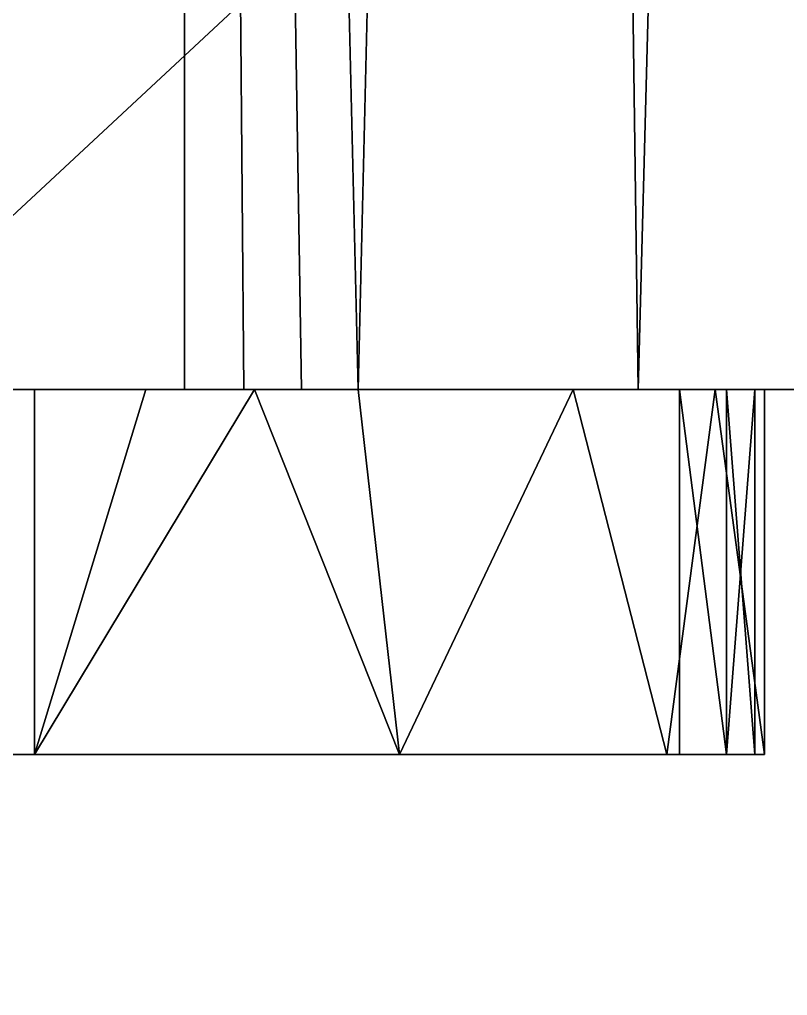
# Model space of a CAD drawing. Extents: x -80 to 2901, y -3352 to 80.
# Drawn here: x 1498.989 to 1500.041, y -2919.63 to -2918.293 of the extents above; entities that cross this region are included whole.
import ezdxf

# ---------------------------------------------------------------- set-up
doc = ezdxf.new("R2010")
doc.units = 0

# ---------------------------------------------------------------- blocks, each defined once
blk = doc.blocks.new('cocina Juan v2.bajo 2p gola 72x18.Suelo1', base_point=(0, 18))
at = {"layer": 'Blanco', "color": 0}
for points in [[(0, 18), (0, 395), (500, 395), (500, 18)], [(0, 18, 18), (0, 395, 18), (500, 395, 18), (500, 18, 18)]]:
    blk.add_3dface(points, dxfattribs=at)
blk = doc.blocks.new('cocina Juan v2.bajo 2p gola 72x18.Suelo')
at = {"layer": 'Blanco'}
blk.add_blockref('cocina Juan v2.bajo 2p gola 72x18.Suelo1', (0, 18), dxfattribs=at)
blk = doc.blocks.new('cocina Juan v2.bajo 2p gola 72x18.Lateral Izquierdo1', base_point=(0, 36, 778))
at = {"layer": 'Blanco', "color": 0}
for points in [[(18, 395, 18), (18, 18, 18), (0, 18, 18), (0, 395, 18)], [(0, 36, 778), (0, 18, 778), (18, 18, 778), (18, 36, 778)]]:
    blk.add_3dface(points, dxfattribs=at)
blk = doc.blocks.new('cocina Juan v2.bajo 2p gola 72x18.Lateral Izquierdo')
at = {"layer": 'Blanco'}
blk.add_blockref('cocina Juan v2.bajo 2p gola 72x18.Lateral Izquierdo1', (0, 36, 778), dxfattribs=at)
blk = doc.blocks.new('cocina Juan v2.bajo 2p gola 72x18.gola placa sin fijaciones [1]1', base_point=(0, 36, 850))
at = {"layer": 'blanco', "color": 0}
for points in [[(0, 36, 778), (0, 18, 778), (500, 18, 778), (500, 36, 778)], [(500, 36, 850), (500, 18, 850), (0, 18, 850), (0, 36, 850)]]:
    blk.add_3dface(points, dxfattribs=at)
blk = doc.blocks.new('cocina Juan v2.bajo 2p gola 72x18.gola placa sin fijaciones [1]')
at = {"layer": 'Blanco'}
blk.add_blockref('cocina Juan v2.bajo 2p gola 72x18.gola placa sin fijaciones [1]1', (0, 36, 850), dxfattribs=at)
blk = doc.blocks.new('cocina Juan v2.bajo 2p gola 72x18.Door Std (doble) [1]1', base_point=(42.45, 18.8, 659.5))
at = {"layer": 'ACCESSORY', "color": 0, "invisible_edges": 8}
for points in [[(6.0032, 19.3, 696.3618), (5.9901, 19.3, 696.2), (6.9901, 19.3, 695.2), (6.0032, 19.3, 696.3618)], [(6.0032, 19.3, 696.3618), (5.9901, 19.3, 696.2), (6.9901, 19.3, 695.2), (6.0032, 19.3, 696.3618)], [(6.124, 19.3, 695.7), (6.9901, 19.3, 695.2), (5.9901, 19.3, 696.2), (6.124, 19.3, 695.7)], [(6.124, 19.3, 695.7), (6.9901, 19.3, 695.2), (5.9901, 19.3, 696.2), (6.124, 19.3, 695.7)], [(5.9901, 19.3, 679.8), (6.0032, 19.3, 679.6382), (6.9901, 19.3, 680.8), (5.9901, 19.3, 679.8)], [(5.9901, 19.3, 679.8), (6.0032, 19.3, 679.6382), (6.9901, 19.3, 680.8), (5.9901, 19.3, 679.8)], [(5.9901, 19.3, 696.2), (6.0579, 18.8, 695.8379), (6.124, 19.3, 695.7), (5.9901, 19.3, 696.2)], [(5.9901, 19.3, 696.2), (6.0579, 18.8, 695.8379), (6.124, 19.3, 695.7), (5.9901, 19.3, 696.2)], [(5.9901, 19.3, 679.8), (6.124, 19.3, 680.3), (6.0579, 18.8, 680.1621), (5.9901, 19.3, 679.8)], [(5.9901, 19.3, 679.8), (6.124, 19.3, 680.3), (6.0579, 18.8, 680.1621), (5.9901, 19.3, 679.8)], [(5.9901, 18.8, 696.2), (6.0579, 18.8, 695.8379), (5.9901, 19.3, 696.2), (5.9901, 18.8, 696.2)], [(5.9901, 18.8, 696.2), (6.0579, 18.8, 695.8379), (5.9901, 19.3, 696.2), (5.9901, 18.8, 696.2)], [(5.9901, 18.8, 679.8), (5.9901, 19.3, 679.8), (6.0579, 18.8, 680.1621), (5.9901, 18.8, 679.8)], [(5.9901, 18.8, 679.8), (5.9901, 19.3, 679.8), (6.0579, 18.8, 680.1621), (5.9901, 18.8, 679.8)], [(6.0032, 19.3, 696.3618), (6.9901, 19.3, 695.2), (6.0424, 19.3, 696.5194), (6.0032, 19.3, 696.3618)], [(6.0032, 19.3, 696.3618), (6.9901, 19.3, 695.2), (6.0424, 19.3, 696.5194), (6.0032, 19.3, 696.3618)], [(6.0032, 19.3, 679.6382), (6.0424, 19.3, 679.4806), (6.9901, 19.3, 680.8), (6.0032, 19.3, 679.6382)], [(6.0032, 19.3, 679.6382), (6.0424, 19.3, 679.4806), (6.9901, 19.3, 680.8), (6.0032, 19.3, 679.6382)], [(6.0424, 19.3, 696.5194), (6.0424, 18.8, 696.5194), (6.0032, 19.3, 696.3618), (6.0424, 19.3, 696.5194)], [(6.0424, 19.3, 696.5194), (6.0424, 18.8, 696.5194), (6.0032, 19.3, 696.3618), (6.0424, 19.3, 696.5194)], [(6.0032, 18.8, 696.3618), (6.0032, 19.3, 696.3618), (6.0424, 18.8, 696.5194), (6.0032, 18.8, 696.3618)], [(6.0032, 18.8, 696.3618), (6.0032, 19.3, 696.3618), (6.0424, 18.8, 696.5194), (6.0032, 18.8, 696.3618)], [(6.0032, 18.8, 679.6382), (6.0424, 18.8, 679.4806), (6.0424, 19.3, 679.4806), (6.0032, 18.8, 679.6382)], [(6.0032, 18.8, 679.6382), (6.0424, 18.8, 679.4806), (6.0424, 19.3, 679.4806), (6.0032, 18.8, 679.6382)], [(6.0032, 19.3, 679.6382), (6.0032, 18.8, 679.6382), (6.0424, 19.3, 679.4806), (6.0032, 19.3, 679.6382)], [(6.0032, 19.3, 679.6382), (6.0032, 18.8, 679.6382), (6.0424, 19.3, 679.4806), (6.0032, 19.3, 679.6382)], [(6.1066, 19.3, 696.6686), (6.0424, 19.3, 696.5194), (6.9901, 19.3, 695.2), (6.1066, 19.3, 696.6686)], [(6.1066, 19.3, 696.6686), (6.0424, 19.3, 696.5194), (6.9901, 19.3, 695.2), (6.1066, 19.3, 696.6686)], [(6.0424, 19.3, 679.4806), (6.1066, 19.3, 679.3314), (6.9901, 19.3, 680.8), (6.0424, 19.3, 679.4806)], [(6.0424, 19.3, 679.4806), (6.1066, 19.3, 679.3314), (6.9901, 19.3, 680.8), (6.0424, 19.3, 679.4806)], [(6.1066, 19.3, 696.6686), (6.1066, 18.8, 696.6686), (6.0424, 19.3, 696.5194), (6.1066, 19.3, 696.6686)], [(6.1066, 19.3, 696.6686), (6.1066, 18.8, 696.6686), (6.0424, 19.3, 696.5194), (6.1066, 19.3, 696.6686)], [(6.1066, 18.8, 696.6686), (6.0424, 18.8, 696.5194), (6.0424, 19.3, 696.5194), (6.1066, 18.8, 696.6686)], [(6.1066, 18.8, 696.6686), (6.0424, 18.8, 696.5194), (6.0424, 19.3, 696.5194), (6.1066, 18.8, 696.6686)], [(6.2523, 18.8, 695.5249), (6.124, 19.3, 695.7), (6.0579, 18.8, 695.8379), (6.2523, 18.8, 695.5249)], [(6.2523, 18.8, 695.5249), (6.124, 19.3, 695.7), (6.0579, 18.8, 695.8379), (6.2523, 18.8, 695.5249)], [(6.0579, 18.8, 680.1621), (6.124, 19.3, 680.3), (6.2523, 18.8, 680.4751), (6.0579, 18.8, 680.1621)], [(6.0579, 18.8, 680.1621), (6.124, 19.3, 680.3), (6.2523, 18.8, 680.4751), (6.0579, 18.8, 680.1621)], [(9.7293, 19.3, 701.4325), (6.1066, 19.3, 696.6686), (6.9901, 19.3, 695.2), (9.7293, 19.3, 701.4325)], [(9.7293, 19.3, 701.4325), (6.1066, 19.3, 696.6686), (6.9901, 19.3, 695.2), (9.7293, 19.3, 701.4325)], [(6.1066, 19.3, 679.3314), (9.7293, 19.3, 674.5675), (6.9901, 19.3, 680.8), (6.1066, 19.3, 679.3314)], [(6.1066, 19.3, 679.3314), (9.7293, 19.3, 674.5675), (6.9901, 19.3, 680.8), (6.1066, 19.3, 679.3314)], [(6.4901, 19.3, 695.334), (6.9901, 19.3, 695.2), (6.124, 19.3, 695.7), (6.4901, 19.3, 695.334)], [(6.4901, 19.3, 695.334), (6.9901, 19.3, 695.2), (6.124, 19.3, 695.7), (6.4901, 19.3, 695.334)], [(6.124, 19.3, 695.7), (6.2523, 18.8, 695.5249), (6.4901, 19.3, 695.334), (6.124, 19.3, 695.7)], [(6.124, 19.3, 695.7), (6.2523, 18.8, 695.5249), (6.4901, 19.3, 695.334), (6.124, 19.3, 695.7)], [(6.4901, 19.3, 680.666), (6.2523, 18.8, 680.4751), (6.124, 19.3, 680.3), (6.4901, 19.3, 680.666)], [(6.4901, 19.3, 680.666), (6.2523, 18.8, 680.4751), (6.124, 19.3, 680.3), (6.4901, 19.3, 680.666)], [(6.2523, 18.8, 695.5249), (6.5469, 18.8, 695.3035), (6.4901, 19.3, 695.334), (6.2523, 18.8, 695.5249)], [(6.2523, 18.8, 695.5249), (6.5469, 18.8, 695.3035), (6.4901, 19.3, 695.334), (6.2523, 18.8, 695.5249)], [(6.5469, 18.8, 680.6965), (6.2523, 18.8, 680.4751), (6.4901, 19.3, 680.666), (6.5469, 18.8, 680.6965)], [(6.5469, 18.8, 680.6965), (6.2523, 18.8, 680.4751), (6.4901, 19.3, 680.666), (6.5469, 18.8, 680.6965)], [(6.4901, 19.3, 695.334), (6.6887, 18.8, 695.2465), (6.9901, 19.3, 695.2), (6.4901, 19.3, 695.334)], [(6.4901, 19.3, 695.334), (6.6887, 18.8, 695.2465), (6.9901, 19.3, 695.2), (6.4901, 19.3, 695.334)], [(6.9901, 19.3, 680.8), (6.6887, 18.8, 680.7535), (6.4901, 19.3, 680.666), (6.9901, 19.3, 680.8)], [(6.9901, 19.3, 680.8), (6.6887, 18.8, 680.7535), (6.4901, 19.3, 680.666), (6.9901, 19.3, 680.8)], [(6.5469, 18.8, 695.3035), (6.6887, 18.8, 695.2465), (6.4901, 19.3, 695.334), (6.5469, 18.8, 695.3035)], [(6.5469, 18.8, 695.3035), (6.6887, 18.8, 695.2465), (6.4901, 19.3, 695.334), (6.5469, 18.8, 695.3035)], [(6.6887, 18.8, 680.7535), (6.5469, 18.8, 680.6965), (6.4901, 19.3, 680.666), (6.6887, 18.8, 680.7535)], [(6.6887, 18.8, 680.7535), (6.5469, 18.8, 680.6965), (6.4901, 19.3, 680.666), (6.6887, 18.8, 680.7535)], [(6.6887, 18.8, 695.2465), (6.8376, 18.8, 695.2117), (6.9901, 19.3, 695.2), (6.6887, 18.8, 695.2465)], [(6.6887, 18.8, 695.2465), (6.8376, 18.8, 695.2117), (6.9901, 19.3, 695.2), (6.6887, 18.8, 695.2465)], [(6.8376, 18.8, 680.7883), (6.6887, 18.8, 680.7535), (6.9901, 19.3, 680.8), (6.8376, 18.8, 680.7883)], [(6.8376, 18.8, 680.7883), (6.6887, 18.8, 680.7535), (6.9901, 19.3, 680.8), (6.8376, 18.8, 680.7883)], [(6.8376, 18.8, 695.2117), (6.9901, 18.8, 695.2), (6.9901, 19.3, 695.2), (6.8376, 18.8, 695.2117)], [(6.8376, 18.8, 695.2117), (6.9901, 18.8, 695.2), (6.9901, 19.3, 695.2), (6.8376, 18.8, 695.2117)], [(6.9901, 18.8, 680.8), (6.8376, 18.8, 680.7883), (6.9901, 19.3, 680.8), (6.9901, 18.8, 680.8)], [(6.9901, 18.8, 680.8), (6.8376, 18.8, 680.7883), (6.9901, 19.3, 680.8), (6.9901, 18.8, 680.8)], [(17.7012, 19.3, 695.2), (9.7293, 19.3, 701.4325), (6.9901, 19.3, 695.2), (17.7012, 19.3, 695.2)], [(17.7012, 19.3, 695.2), (9.7293, 19.3, 701.4325), (6.9901, 19.3, 695.2), (17.7012, 19.3, 695.2)], [(17.7012, 19.3, 680.8), (6.9901, 19.3, 680.8), (9.7293, 19.3, 674.5675), (17.7012, 19.3, 680.8)], [(17.7012, 19.3, 680.8), (6.9901, 19.3, 680.8), (9.7293, 19.3, 674.5675), (17.7012, 19.3, 680.8)], [(6.5959, 18.1672, 691.65), (7.6064, 19.1075, 691.65), (8.195, 13.6366, 691.65), (6.5959, 18.1672, 691.65)], [(6.5959, 18.1672, 691.65), (7.6064, 19.1075, 691.65), (8.195, 13.6366, 691.65), (6.5959, 18.1672, 691.65)], [(7.6064, 19.1075, 684.35), (6.5959, 18.1672, 684.35), (8.195, 13.6366, 684.35), (7.6064, 19.1075, 684.35)], [(7.6064, 19.1075, 684.35), (6.5959, 18.1672, 684.35), (8.195, 13.6366, 684.35), (7.6064, 19.1075, 684.35)], [(7.6064, 19.1075, 684.35), (6.5959, 18.1672, 691.65), (6.5959, 18.1672, 684.35), (7.6064, 19.1075, 684.35)], [(7.6064, 19.1075, 684.35), (6.5959, 18.1672, 691.65), (6.5959, 18.1672, 684.35), (7.6064, 19.1075, 684.35)], [(7.6064, 19.1075, 684.35), (7.6064, 19.1075, 691.65), (6.5959, 18.1672, 691.65), (7.6064, 19.1075, 684.35)], [(7.6064, 19.1075, 684.35), (7.6064, 19.1075, 691.65), (6.5959, 18.1672, 691.65), (7.6064, 19.1075, 684.35)], [(7.838, 18.8, 695.2), (5.55, 18.8, 692.5431), (7.838, 18.8, 680.8), (7.838, 18.8, 695.2)], [(7.838, 18.8, 695.2), (5.55, 18.8, 692.5431), (7.838, 18.8, 680.8), (7.838, 18.8, 695.2)], [(5.8306, 18.8, 693.4814), (5.55, 18.8, 692.5431), (7.838, 18.8, 695.2), (5.8306, 18.8, 693.4814)], [(5.8306, 18.8, 693.4814), (5.55, 18.8, 692.5431), (7.838, 18.8, 695.2), (5.8306, 18.8, 693.4814)], [(5.55, 18.8, 692.5431), (5.55, 18.8, 683.4569), (7.838, 18.8, 680.8), (5.55, 18.8, 692.5431)], [(5.55, 18.8, 692.5431), (5.55, 18.8, 683.4569), (7.838, 18.8, 680.8), (5.55, 18.8, 692.5431)], [(5.55, 18.8, 683.4569), (5.8306, 18.8, 682.5186), (7.838, 18.8, 680.8), (5.55, 18.8, 683.4569)], [(5.55, 18.8, 683.4569), (5.8306, 18.8, 682.5186), (7.838, 18.8, 680.8), (5.55, 18.8, 683.4569)], [(6.1633, 18.8, 694.4025), (5.8306, 18.8, 693.4814), (7.838, 18.8, 695.2), (6.1633, 18.8, 694.4025)], [(6.1633, 18.8, 694.4025), (5.8306, 18.8, 693.4814), (7.838, 18.8, 695.2), (6.1633, 18.8, 694.4025)], [(6.1633, 18.8, 681.5975), (7.838, 18.8, 680.8), (5.8306, 18.8, 682.5186), (6.1633, 18.8, 681.5975)], [(6.1633, 18.8, 681.5975), (7.838, 18.8, 680.8), (5.8306, 18.8, 682.5186), (6.1633, 18.8, 681.5975)], [(5.8306, 18.8, 693.4814), (6.1633, 18.8, 694.4025), (5.889, 8.6, 693.6553), (5.8306, 18.8, 693.4814)], [(5.8306, 18.8, 693.4814), (6.1633, 18.8, 694.4025), (5.889, 8.6, 693.6553), (5.8306, 18.8, 693.4814)], [(5.8306, 18.8, 682.5186), (5.889, 8.6, 682.3447), (6.1633, 18.8, 681.5975), (5.8306, 18.8, 682.5186)], [(5.8306, 18.8, 682.5186), (5.889, 8.6, 682.3447), (6.1633, 18.8, 681.5975), (5.8306, 18.8, 682.5186)], [(5.889, 8.6, 693.6553), (6.1633, 18.8, 694.4025), (6.3011, 8.6, 694.7425), (5.889, 8.6, 693.6553)], [(5.889, 8.6, 693.6553), (6.1633, 18.8, 694.4025), (6.3011, 8.6, 694.7425), (5.889, 8.6, 693.6553)], [(6.3011, 8.6, 681.2575), (6.1633, 18.8, 681.5975), (5.889, 8.6, 682.3447), (6.3011, 8.6, 681.2575)], [(6.3011, 8.6, 681.2575), (6.1633, 18.8, 681.5975), (5.889, 8.6, 682.3447), (6.3011, 8.6, 681.2575)], [(5.9901, 18.8, 696.2), (6.0032, 18.8, 696.3618), (6.7844, 18.8, 695.8), (5.9901, 18.8, 696.2)], [(5.9901, 18.8, 696.2), (6.0032, 18.8, 696.3618), (6.7844, 18.8, 695.8), (5.9901, 18.8, 696.2)], [(6.0579, 18.8, 695.8379), (5.9901, 18.8, 696.2), (6.7844, 18.8, 695.8), (6.0579, 18.8, 695.8379)], [(6.0579, 18.8, 695.8379), (5.9901, 18.8, 696.2), (6.7844, 18.8, 695.8), (6.0579, 18.8, 695.8379)], [(6.7844, 18.8, 680.2), (5.9901, 18.8, 679.8), (6.0579, 18.8, 680.1621), (6.7844, 18.8, 680.2)], [(6.7844, 18.8, 680.2), (5.9901, 18.8, 679.8), (6.0579, 18.8, 680.1621), (6.7844, 18.8, 680.2)], [(6.0032, 18.8, 679.6382), (5.9901, 18.8, 679.8), (6.7844, 18.8, 680.2), (6.0032, 18.8, 679.6382)], [(6.0032, 18.8, 679.6382), (5.9901, 18.8, 679.8), (6.7844, 18.8, 680.2), (6.0032, 18.8, 679.6382)], [(6.0032, 18.8, 696.3618), (6.0424, 18.8, 696.5194), (6.7844, 18.8, 695.8), (6.0032, 18.8, 696.3618)], [(6.0032, 18.8, 696.3618), (6.0424, 18.8, 696.5194), (6.7844, 18.8, 695.8), (6.0032, 18.8, 696.3618)], [(6.0424, 18.8, 679.4806), (6.0032, 18.8, 679.6382), (6.7844, 18.8, 680.2), (6.0424, 18.8, 679.4806)], [(6.0424, 18.8, 679.4806), (6.0032, 18.8, 679.6382), (6.7844, 18.8, 680.2), (6.0424, 18.8, 679.4806)], [(6.0424, 18.8, 696.5194), (6.1066, 18.8, 696.6686), (6.7844, 18.8, 695.8), (6.0424, 18.8, 696.5194)], [(6.0424, 18.8, 696.5194), (6.1066, 18.8, 696.6686), (6.7844, 18.8, 695.8), (6.0424, 18.8, 696.5194)], [(6.1066, 18.8, 679.3314), (6.0424, 18.8, 679.4806), (6.7844, 18.8, 680.2), (6.1066, 18.8, 679.3314)], [(6.1066, 18.8, 679.3314), (6.0424, 18.8, 679.4806), (6.7844, 18.8, 680.2), (6.1066, 18.8, 679.3314)], [(6.7035, 18.8, 695.6353), (6.0579, 18.8, 695.8379), (6.7844, 18.8, 695.8), (6.7035, 18.8, 695.6353)], [(6.7035, 18.8, 695.6353), (6.0579, 18.8, 695.8379), (6.7844, 18.8, 695.8), (6.7035, 18.8, 695.6353)], [(6.7035, 18.8, 680.3647), (6.7844, 18.8, 680.2), (6.0579, 18.8, 680.1621), (6.7035, 18.8, 680.3647)], [(6.7035, 18.8, 680.3647), (6.7844, 18.8, 680.2), (6.0579, 18.8, 680.1621), (6.7035, 18.8, 680.3647)], [(6.0579, 18.8, 695.8379), (6.7035, 18.8, 695.6353), (6.2523, 18.8, 695.5249), (6.0579, 18.8, 695.8379)], [(6.0579, 18.8, 695.8379), (6.7035, 18.8, 695.6353), (6.2523, 18.8, 695.5249), (6.0579, 18.8, 695.8379)], [(6.2523, 18.8, 680.4751), (6.7035, 18.8, 680.3647), (6.0579, 18.8, 680.1621), (6.2523, 18.8, 680.4751)], [(6.2523, 18.8, 680.4751), (6.7035, 18.8, 680.3647), (6.0579, 18.8, 680.1621), (6.2523, 18.8, 680.4751)], [(9.7293, 18.8, 701.4325), (10.9959, 18.8, 697.4), (6.1066, 18.8, 696.6686), (9.7293, 18.8, 701.4325)], [(9.7293, 18.8, 701.4325), (10.9959, 18.8, 697.4), (6.1066, 18.8, 696.6686), (9.7293, 18.8, 701.4325)], [(6.7844, 18.8, 695.8), (6.1066, 18.8, 696.6686), (10.9959, 18.8, 697.4), (6.7844, 18.8, 695.8)], [(6.7844, 18.8, 695.8), (6.1066, 18.8, 696.6686), (10.9959, 18.8, 697.4), (6.7844, 18.8, 695.8)], [(10.9959, 18.8, 678.6), (6.1066, 18.8, 679.3314), (6.7844, 18.8, 680.2), (10.9959, 18.8, 678.6)], [(10.9959, 18.8, 678.6), (6.1066, 18.8, 679.3314), (6.7844, 18.8, 680.2), (10.9959, 18.8, 678.6)], [(6.1066, 18.8, 679.3314), (10.9959, 18.8, 678.6), (9.7293, 18.8, 674.5675), (6.1066, 18.8, 679.3314)], [(6.1066, 18.8, 679.3314), (10.9959, 18.8, 678.6), (9.7293, 18.8, 674.5675), (6.1066, 18.8, 679.3314)], [(6.9901, 18.8, 695.2), (6.1633, 18.8, 694.4025), (7.838, 18.8, 695.2), (6.9901, 18.8, 695.2)], [(6.9901, 18.8, 695.2), (6.1633, 18.8, 694.4025), (7.838, 18.8, 695.2), (6.9901, 18.8, 695.2)], [(6.9901, 18.8, 680.8), (7.838, 18.8, 680.8), (6.1633, 18.8, 681.5975), (6.9901, 18.8, 680.8)], [(6.9901, 18.8, 680.8), (7.838, 18.8, 680.8), (6.1633, 18.8, 681.5975), (6.9901, 18.8, 680.8)], [(6.9901, 18.8, 695.2), (6.8376, 18.8, 695.2117), (6.1633, 18.8, 694.4025), (6.9901, 18.8, 695.2)], [(6.9901, 18.8, 695.2), (6.8376, 18.8, 695.2117), (6.1633, 18.8, 694.4025), (6.9901, 18.8, 695.2)], [(6.8376, 18.8, 680.7883), (6.9901, 18.8, 680.8), (6.1633, 18.8, 681.5975), (6.8376, 18.8, 680.7883)], [(6.8376, 18.8, 680.7883), (6.9901, 18.8, 680.8), (6.1633, 18.8, 681.5975), (6.8376, 18.8, 680.7883)], [(6.8376, 18.8, 695.2117), (6.6887, 18.8, 695.2465), (6.1633, 18.8, 694.4025), (6.8376, 18.8, 695.2117)], [(6.8376, 18.8, 695.2117), (6.6887, 18.8, 695.2465), (6.1633, 18.8, 694.4025), (6.8376, 18.8, 695.2117)], [(6.6887, 18.8, 695.2465), (6.5469, 18.8, 695.3035), (6.1633, 18.8, 694.4025), (6.6887, 18.8, 695.2465)], [(6.6887, 18.8, 695.2465), (6.5469, 18.8, 695.3035), (6.1633, 18.8, 694.4025), (6.6887, 18.8, 695.2465)], [(6.5469, 18.8, 695.3035), (6.3011, 8.6, 694.7425), (6.1633, 18.8, 694.4025), (6.5469, 18.8, 695.3035)], [(6.5469, 18.8, 695.3035), (6.3011, 8.6, 694.7425), (6.1633, 18.8, 694.4025), (6.5469, 18.8, 695.3035)], [(6.5469, 18.8, 680.6965), (6.1633, 18.8, 681.5975), (6.3011, 8.6, 681.2575), (6.5469, 18.8, 680.6965)], [(6.5469, 18.8, 680.6965), (6.1633, 18.8, 681.5975), (6.3011, 8.6, 681.2575), (6.5469, 18.8, 680.6965)], [(6.6244, 18.8, 695.4699), (6.2523, 18.8, 695.5249), (6.7035, 18.8, 695.6353), (6.6244, 18.8, 695.4699)], [(6.6244, 18.8, 695.4699), (6.2523, 18.8, 695.5249), (6.7035, 18.8, 695.6353), (6.6244, 18.8, 695.4699)], [(6.6244, 18.8, 680.5301), (6.7035, 18.8, 680.3647), (6.2523, 18.8, 680.4751), (6.6244, 18.8, 680.5301)], [(6.6244, 18.8, 680.5301), (6.7035, 18.8, 680.3647), (6.2523, 18.8, 680.4751), (6.6244, 18.8, 680.5301)], [(6.5469, 18.8, 695.3035), (6.2523, 18.8, 695.5249), (6.6244, 18.8, 695.4699), (6.5469, 18.8, 695.3035)], [(6.5469, 18.8, 695.3035), (6.2523, 18.8, 695.5249), (6.6244, 18.8, 695.4699), (6.5469, 18.8, 695.3035)], [(6.5469, 18.8, 680.6965), (6.6244, 18.8, 680.5301), (6.2523, 18.8, 680.4751), (6.5469, 18.8, 680.6965)], [(6.5469, 18.8, 680.6965), (6.6244, 18.8, 680.5301), (6.2523, 18.8, 680.4751), (6.5469, 18.8, 680.6965)], [(6.3011, 8.6, 694.7425), (6.5469, 18.8, 695.3035), (6.7844, 8.6, 695.8), (6.3011, 8.6, 694.7425)], [(6.3011, 8.6, 694.7425), (6.5469, 18.8, 695.3035), (6.7844, 8.6, 695.8), (6.3011, 8.6, 694.7425)], [(6.7844, 8.6, 680.2), (6.5469, 18.8, 680.6965), (6.3011, 8.6, 681.2575), (6.7844, 8.6, 680.2)], [(6.7844, 8.6, 680.2), (6.5469, 18.8, 680.6965), (6.3011, 8.6, 681.2575), (6.7844, 8.6, 680.2)], [(6.5469, 18.8, 695.3035), (6.6244, 18.8, 695.4699), (6.7844, 8.6, 695.8), (6.5469, 18.8, 695.3035)], [(6.5469, 18.8, 695.3035), (6.6244, 18.8, 695.4699), (6.7844, 8.6, 695.8), (6.5469, 18.8, 695.3035)], [(6.6244, 18.8, 680.5301), (6.5469, 18.8, 680.6965), (6.7844, 8.6, 680.2), (6.6244, 18.8, 680.5301)], [(6.6244, 18.8, 680.5301), (6.5469, 18.8, 680.6965), (6.7844, 8.6, 680.2), (6.6244, 18.8, 680.5301)], [(6.6244, 18.8, 695.4699), (6.7035, 18.8, 695.6353), (6.7844, 8.6, 695.8), (6.6244, 18.8, 695.4699)], [(6.6244, 18.8, 695.4699), (6.7035, 18.8, 695.6353), (6.7844, 8.6, 695.8), (6.6244, 18.8, 695.4699)], [(6.7035, 18.8, 680.3647), (6.6244, 18.8, 680.5301), (6.7844, 8.6, 680.2), (6.7035, 18.8, 680.3647)], [(6.7035, 18.8, 680.3647), (6.6244, 18.8, 680.5301), (6.7844, 8.6, 680.2), (6.7035, 18.8, 680.3647)], [(6.7844, 18.8, 695.8), (6.7844, 8.6, 695.8), (6.7035, 18.8, 695.6353), (6.7844, 18.8, 695.8)], [(6.7844, 18.8, 695.8), (6.7844, 8.6, 695.8), (6.7035, 18.8, 695.6353), (6.7844, 18.8, 695.8)], [(6.7844, 18.8, 680.2), (6.7035, 18.8, 680.3647), (6.7844, 8.6, 680.2), (6.7844, 18.8, 680.2)], [(6.7844, 18.8, 680.2), (6.7035, 18.8, 680.3647), (6.7844, 8.6, 680.2), (6.7844, 18.8, 680.2)], [(10.9959, 18.8, 695.8), (6.7844, 18.8, 695.8), (10.9959, 18.8, 697.4), (10.9959, 18.8, 695.8)], [(10.9959, 18.8, 695.8), (6.7844, 18.8, 695.8), (10.9959, 18.8, 697.4), (10.9959, 18.8, 695.8)], [(10.9959, 18.8, 678.6), (6.7844, 18.8, 680.2), (10.9959, 18.8, 680.2), (10.9959, 18.8, 678.6)], [(10.9959, 18.8, 678.6), (6.7844, 18.8, 680.2), (10.9959, 18.8, 680.2), (10.9959, 18.8, 678.6)]]:
    blk.add_3dface(points, dxfattribs=at)
at = {"layer": 'ACCESSORY', "color": 0}
for points in [[(6.4901, 19.3, 680.666), (6.124, 19.3, 680.3), (5.9901, 19.3, 679.8), (6.9901, 19.3, 680.8)], [(6.4901, 19.3, 680.666), (6.124, 19.3, 680.3), (5.9901, 19.3, 679.8), (6.9901, 19.3, 680.8)], [(6.0032, 18.8, 696.3618), (5.9901, 18.8, 696.2), (5.9901, 19.3, 696.2), (6.0032, 19.3, 696.3618)], [(6.0032, 18.8, 696.3618), (5.9901, 18.8, 696.2), (5.9901, 19.3, 696.2), (6.0032, 19.3, 696.3618)], [(6.0032, 19.3, 679.6382), (5.9901, 19.3, 679.8), (5.9901, 18.8, 679.8), (6.0032, 18.8, 679.6382)], [(6.0032, 19.3, 679.6382), (5.9901, 19.3, 679.8), (5.9901, 18.8, 679.8), (6.0032, 18.8, 679.6382)], [(6.1066, 19.3, 679.3314), (6.0424, 19.3, 679.4806), (6.0424, 18.8, 679.4806), (6.1066, 18.8, 679.3314)], [(6.1066, 19.3, 679.3314), (6.0424, 19.3, 679.4806), (6.0424, 18.8, 679.4806), (6.1066, 18.8, 679.3314)], [(6.1066, 18.8, 696.6686), (6.1066, 19.3, 696.6686), (9.7293, 19.3, 701.4325), (9.7293, 18.8, 701.4325)], [(6.1066, 18.8, 696.6686), (6.1066, 19.3, 696.6686), (9.7293, 19.3, 701.4325), (9.7293, 18.8, 701.4325)], [(9.7293, 18.8, 674.5675), (9.7293, 19.3, 674.5675), (6.1066, 19.3, 679.3314), (6.1066, 18.8, 679.3314)], [(9.7293, 18.8, 674.5675), (9.7293, 19.3, 674.5675), (6.1066, 19.3, 679.3314), (6.1066, 18.8, 679.3314)], [(6.9901, 19.3, 695.2), (6.9901, 18.8, 695.2), (7.838, 18.8, 695.2), (17.7012, 19.3, 695.2)], [(6.9901, 19.3, 695.2), (6.9901, 18.8, 695.2), (7.838, 18.8, 695.2), (17.7012, 19.3, 695.2)], [(7.838, 18.8, 680.8), (6.9901, 18.8, 680.8), (6.9901, 19.3, 680.8), (17.7012, 19.3, 680.8)], [(7.838, 18.8, 680.8), (6.9901, 18.8, 680.8), (6.9901, 19.3, 680.8), (17.7012, 19.3, 680.8)], [(6.1633, 18.8, 681.5975), (6.5469, 18.8, 680.6965), (6.6887, 18.8, 680.7535), (6.8376, 18.8, 680.7883)], [(6.1633, 18.8, 681.5975), (6.5469, 18.8, 680.6965), (6.6887, 18.8, 680.7535), (6.8376, 18.8, 680.7883)], [(10.9959, 8.6, 695.8), (6.7844, 8.6, 695.8), (6.7844, 18.8, 695.8), (10.9959, 18.8, 695.8)], [(10.9959, 8.6, 695.8), (6.7844, 8.6, 695.8), (6.7844, 18.8, 695.8), (10.9959, 18.8, 695.8)], [(6.7844, 18.8, 680.2), (6.7844, 8.6, 680.2), (10.9959, 8.6, 680.2), (10.9959, 18.8, 680.2)], [(6.7844, 18.8, 680.2), (6.7844, 8.6, 680.2), (10.9959, 8.6, 680.2), (10.9959, 18.8, 680.2)]]:
    blk.add_3dface(points, dxfattribs=at)
blk = doc.blocks.new('cocina Juan v2.bajo 2p gola 72x18.Door Std (doble) [1]2', base_point=(42.45, 18.8, 91.5))
at = {"layer": 'ACCESSORY', "color": 0, "invisible_edges": 8}
for points in [[(6.0032, 19.3, 128.3618), (5.9901, 19.3, 128.2), (6.9901, 19.3, 127.2), (6.0032, 19.3, 128.3618)], [(6.0032, 19.3, 128.3618), (5.9901, 19.3, 128.2), (6.9901, 19.3, 127.2), (6.0032, 19.3, 128.3618)], [(6.124, 19.3, 127.7), (6.9901, 19.3, 127.2), (5.9901, 19.3, 128.2), (6.124, 19.3, 127.7)], [(6.124, 19.3, 127.7), (6.9901, 19.3, 127.2), (5.9901, 19.3, 128.2), (6.124, 19.3, 127.7)], [(5.9901, 19.3, 111.8), (6.0032, 19.3, 111.6382), (6.9901, 19.3, 112.8), (5.9901, 19.3, 111.8)], [(5.9901, 19.3, 111.8), (6.0032, 19.3, 111.6382), (6.9901, 19.3, 112.8), (5.9901, 19.3, 111.8)], [(5.9901, 19.3, 128.2), (6.0579, 18.8, 127.8379), (6.124, 19.3, 127.7), (5.9901, 19.3, 128.2)], [(5.9901, 19.3, 128.2), (6.0579, 18.8, 127.8379), (6.124, 19.3, 127.7), (5.9901, 19.3, 128.2)], [(5.9901, 19.3, 111.8), (6.124, 19.3, 112.3), (6.0579, 18.8, 112.1621), (5.9901, 19.3, 111.8)], [(5.9901, 19.3, 111.8), (6.124, 19.3, 112.3), (6.0579, 18.8, 112.1621), (5.9901, 19.3, 111.8)], [(5.9901, 18.8, 128.2), (6.0579, 18.8, 127.8379), (5.9901, 19.3, 128.2), (5.9901, 18.8, 128.2)], [(5.9901, 18.8, 128.2), (6.0579, 18.8, 127.8379), (5.9901, 19.3, 128.2), (5.9901, 18.8, 128.2)], [(5.9901, 18.8, 111.8), (5.9901, 19.3, 111.8), (6.0579, 18.8, 112.1621), (5.9901, 18.8, 111.8)], [(5.9901, 18.8, 111.8), (5.9901, 19.3, 111.8), (6.0579, 18.8, 112.1621), (5.9901, 18.8, 111.8)], [(6.0032, 19.3, 128.3618), (6.9901, 19.3, 127.2), (6.0424, 19.3, 128.5194), (6.0032, 19.3, 128.3618)], [(6.0032, 19.3, 128.3618), (6.9901, 19.3, 127.2), (6.0424, 19.3, 128.5194), (6.0032, 19.3, 128.3618)], [(6.0032, 19.3, 111.6382), (6.0424, 19.3, 111.4806), (6.9901, 19.3, 112.8), (6.0032, 19.3, 111.6382)], [(6.0032, 19.3, 111.6382), (6.0424, 19.3, 111.4806), (6.9901, 19.3, 112.8), (6.0032, 19.3, 111.6382)], [(6.0424, 19.3, 128.5194), (6.0424, 18.8, 128.5194), (6.0032, 19.3, 128.3618), (6.0424, 19.3, 128.5194)], [(6.0424, 19.3, 128.5194), (6.0424, 18.8, 128.5194), (6.0032, 19.3, 128.3618), (6.0424, 19.3, 128.5194)], [(6.0032, 18.8, 128.3618), (6.0032, 19.3, 128.3618), (6.0424, 18.8, 128.5194), (6.0032, 18.8, 128.3618)], [(6.0032, 18.8, 128.3618), (6.0032, 19.3, 128.3618), (6.0424, 18.8, 128.5194), (6.0032, 18.8, 128.3618)], [(6.0032, 18.8, 111.6382), (6.0424, 18.8, 111.4806), (6.0424, 19.3, 111.4806), (6.0032, 18.8, 111.6382)], [(6.0032, 18.8, 111.6382), (6.0424, 18.8, 111.4806), (6.0424, 19.3, 111.4806), (6.0032, 18.8, 111.6382)], [(6.0032, 19.3, 111.6382), (6.0032, 18.8, 111.6382), (6.0424, 19.3, 111.4806), (6.0032, 19.3, 111.6382)], [(6.0032, 19.3, 111.6382), (6.0032, 18.8, 111.6382), (6.0424, 19.3, 111.4806), (6.0032, 19.3, 111.6382)], [(6.1066, 19.3, 128.6686), (6.0424, 19.3, 128.5194), (6.9901, 19.3, 127.2), (6.1066, 19.3, 128.6686)], [(6.1066, 19.3, 128.6686), (6.0424, 19.3, 128.5194), (6.9901, 19.3, 127.2), (6.1066, 19.3, 128.6686)], [(6.0424, 19.3, 111.4806), (6.1066, 19.3, 111.3314), (6.9901, 19.3, 112.8), (6.0424, 19.3, 111.4806)], [(6.0424, 19.3, 111.4806), (6.1066, 19.3, 111.3314), (6.9901, 19.3, 112.8), (6.0424, 19.3, 111.4806)], [(6.1066, 19.3, 128.6686), (6.1066, 18.8, 128.6686), (6.0424, 19.3, 128.5194), (6.1066, 19.3, 128.6686)], [(6.1066, 19.3, 128.6686), (6.1066, 18.8, 128.6686), (6.0424, 19.3, 128.5194), (6.1066, 19.3, 128.6686)], [(6.1066, 18.8, 128.6686), (6.0424, 18.8, 128.5194), (6.0424, 19.3, 128.5194), (6.1066, 18.8, 128.6686)], [(6.1066, 18.8, 128.6686), (6.0424, 18.8, 128.5194), (6.0424, 19.3, 128.5194), (6.1066, 18.8, 128.6686)], [(6.2523, 18.8, 127.5249), (6.124, 19.3, 127.7), (6.0579, 18.8, 127.8379), (6.2523, 18.8, 127.5249)], [(6.2523, 18.8, 127.5249), (6.124, 19.3, 127.7), (6.0579, 18.8, 127.8379), (6.2523, 18.8, 127.5249)], [(6.0579, 18.8, 112.1621), (6.124, 19.3, 112.3), (6.2523, 18.8, 112.4751), (6.0579, 18.8, 112.1621)], [(6.0579, 18.8, 112.1621), (6.124, 19.3, 112.3), (6.2523, 18.8, 112.4751), (6.0579, 18.8, 112.1621)], [(9.7293, 19.3, 133.4325), (6.1066, 19.3, 128.6686), (6.9901, 19.3, 127.2), (9.7293, 19.3, 133.4325)], [(9.7293, 19.3, 133.4325), (6.1066, 19.3, 128.6686), (6.9901, 19.3, 127.2), (9.7293, 19.3, 133.4325)], [(6.1066, 19.3, 111.3314), (9.7293, 19.3, 106.5675), (6.9901, 19.3, 112.8), (6.1066, 19.3, 111.3314)], [(6.1066, 19.3, 111.3314), (9.7293, 19.3, 106.5675), (6.9901, 19.3, 112.8), (6.1066, 19.3, 111.3314)], [(6.4901, 19.3, 127.334), (6.9901, 19.3, 127.2), (6.124, 19.3, 127.7), (6.4901, 19.3, 127.334)], [(6.4901, 19.3, 127.334), (6.9901, 19.3, 127.2), (6.124, 19.3, 127.7), (6.4901, 19.3, 127.334)], [(6.124, 19.3, 127.7), (6.2523, 18.8, 127.5249), (6.4901, 19.3, 127.334), (6.124, 19.3, 127.7)], [(6.124, 19.3, 127.7), (6.2523, 18.8, 127.5249), (6.4901, 19.3, 127.334), (6.124, 19.3, 127.7)], [(6.4901, 19.3, 112.666), (6.2523, 18.8, 112.4751), (6.124, 19.3, 112.3), (6.4901, 19.3, 112.666)], [(6.4901, 19.3, 112.666), (6.2523, 18.8, 112.4751), (6.124, 19.3, 112.3), (6.4901, 19.3, 112.666)], [(6.2523, 18.8, 127.5249), (6.5469, 18.8, 127.3035), (6.4901, 19.3, 127.334), (6.2523, 18.8, 127.5249)], [(6.2523, 18.8, 127.5249), (6.5469, 18.8, 127.3035), (6.4901, 19.3, 127.334), (6.2523, 18.8, 127.5249)], [(6.5469, 18.8, 112.6965), (6.2523, 18.8, 112.4751), (6.4901, 19.3, 112.666), (6.5469, 18.8, 112.6965)], [(6.5469, 18.8, 112.6965), (6.2523, 18.8, 112.4751), (6.4901, 19.3, 112.666), (6.5469, 18.8, 112.6965)], [(6.4901, 19.3, 127.334), (6.6887, 18.8, 127.2465), (6.9901, 19.3, 127.2), (6.4901, 19.3, 127.334)], [(6.4901, 19.3, 127.334), (6.6887, 18.8, 127.2465), (6.9901, 19.3, 127.2), (6.4901, 19.3, 127.334)], [(6.9901, 19.3, 112.8), (6.6887, 18.8, 112.7535), (6.4901, 19.3, 112.666), (6.9901, 19.3, 112.8)], [(6.9901, 19.3, 112.8), (6.6887, 18.8, 112.7535), (6.4901, 19.3, 112.666), (6.9901, 19.3, 112.8)], [(6.5469, 18.8, 127.3035), (6.6887, 18.8, 127.2465), (6.4901, 19.3, 127.334), (6.5469, 18.8, 127.3035)], [(6.5469, 18.8, 127.3035), (6.6887, 18.8, 127.2465), (6.4901, 19.3, 127.334), (6.5469, 18.8, 127.3035)], [(6.6887, 18.8, 112.7535), (6.5469, 18.8, 112.6965), (6.4901, 19.3, 112.666), (6.6887, 18.8, 112.7535)], [(6.6887, 18.8, 112.7535), (6.5469, 18.8, 112.6965), (6.4901, 19.3, 112.666), (6.6887, 18.8, 112.7535)], [(6.6887, 18.8, 127.2465), (6.8376, 18.8, 127.2117), (6.9901, 19.3, 127.2), (6.6887, 18.8, 127.2465)], [(6.6887, 18.8, 127.2465), (6.8376, 18.8, 127.2117), (6.9901, 19.3, 127.2), (6.6887, 18.8, 127.2465)], [(6.8376, 18.8, 112.7883), (6.6887, 18.8, 112.7535), (6.9901, 19.3, 112.8), (6.8376, 18.8, 112.7883)], [(6.8376, 18.8, 112.7883), (6.6887, 18.8, 112.7535), (6.9901, 19.3, 112.8), (6.8376, 18.8, 112.7883)], [(6.8376, 18.8, 127.2117), (6.9901, 18.8, 127.2), (6.9901, 19.3, 127.2), (6.8376, 18.8, 127.2117)], [(6.8376, 18.8, 127.2117), (6.9901, 18.8, 127.2), (6.9901, 19.3, 127.2), (6.8376, 18.8, 127.2117)], [(6.9901, 18.8, 112.8), (6.8376, 18.8, 112.7883), (6.9901, 19.3, 112.8), (6.9901, 18.8, 112.8)], [(6.9901, 18.8, 112.8), (6.8376, 18.8, 112.7883), (6.9901, 19.3, 112.8), (6.9901, 18.8, 112.8)], [(17.7012, 19.3, 127.2), (9.7293, 19.3, 133.4325), (6.9901, 19.3, 127.2), (17.7012, 19.3, 127.2)], [(17.7012, 19.3, 127.2), (9.7293, 19.3, 133.4325), (6.9901, 19.3, 127.2), (17.7012, 19.3, 127.2)], [(17.7012, 19.3, 112.8), (6.9901, 19.3, 112.8), (9.7293, 19.3, 106.5675), (17.7012, 19.3, 112.8)], [(17.7012, 19.3, 112.8), (6.9901, 19.3, 112.8), (9.7293, 19.3, 106.5675), (17.7012, 19.3, 112.8)], [(6.5959, 18.1672, 123.65), (7.6064, 19.1075, 123.65), (8.195, 13.6366, 123.65), (6.5959, 18.1672, 123.65)], [(6.5959, 18.1672, 123.65), (7.6064, 19.1075, 123.65), (8.195, 13.6366, 123.65), (6.5959, 18.1672, 123.65)], [(7.6064, 19.1075, 116.35), (6.5959, 18.1672, 116.35), (8.195, 13.6366, 116.35), (7.6064, 19.1075, 116.35)], [(7.6064, 19.1075, 116.35), (6.5959, 18.1672, 116.35), (8.195, 13.6366, 116.35), (7.6064, 19.1075, 116.35)], [(7.6064, 19.1075, 116.35), (6.5959, 18.1672, 123.65), (6.5959, 18.1672, 116.35), (7.6064, 19.1075, 116.35)], [(7.6064, 19.1075, 116.35), (6.5959, 18.1672, 123.65), (6.5959, 18.1672, 116.35), (7.6064, 19.1075, 116.35)], [(7.6064, 19.1075, 116.35), (7.6064, 19.1075, 123.65), (6.5959, 18.1672, 123.65), (7.6064, 19.1075, 116.35)], [(7.6064, 19.1075, 116.35), (7.6064, 19.1075, 123.65), (6.5959, 18.1672, 123.65), (7.6064, 19.1075, 116.35)], [(7.838, 18.8, 127.2), (5.55, 18.8, 124.5431), (7.838, 18.8, 112.8), (7.838, 18.8, 127.2)], [(7.838, 18.8, 127.2), (5.55, 18.8, 124.5431), (7.838, 18.8, 112.8), (7.838, 18.8, 127.2)], [(5.8306, 18.8, 125.4814), (5.55, 18.8, 124.5431), (7.838, 18.8, 127.2), (5.8306, 18.8, 125.4814)], [(5.8306, 18.8, 125.4814), (5.55, 18.8, 124.5431), (7.838, 18.8, 127.2), (5.8306, 18.8, 125.4814)], [(5.55, 18.8, 124.5431), (5.55, 18.8, 115.4569), (7.838, 18.8, 112.8), (5.55, 18.8, 124.5431)], [(5.55, 18.8, 124.5431), (5.55, 18.8, 115.4569), (7.838, 18.8, 112.8), (5.55, 18.8, 124.5431)], [(5.55, 18.8, 115.4569), (5.8306, 18.8, 114.5186), (7.838, 18.8, 112.8), (5.55, 18.8, 115.4569)], [(5.55, 18.8, 115.4569), (5.8306, 18.8, 114.5186), (7.838, 18.8, 112.8), (5.55, 18.8, 115.4569)], [(6.1633, 18.8, 126.4025), (5.8306, 18.8, 125.4814), (7.838, 18.8, 127.2), (6.1633, 18.8, 126.4025)], [(6.1633, 18.8, 126.4025), (5.8306, 18.8, 125.4814), (7.838, 18.8, 127.2), (6.1633, 18.8, 126.4025)], [(6.1633, 18.8, 113.5975), (7.838, 18.8, 112.8), (5.8306, 18.8, 114.5186), (6.1633, 18.8, 113.5975)], [(6.1633, 18.8, 113.5975), (7.838, 18.8, 112.8), (5.8306, 18.8, 114.5186), (6.1633, 18.8, 113.5975)], [(5.8306, 18.8, 125.4814), (6.1633, 18.8, 126.4025), (5.889, 8.6, 125.6553), (5.8306, 18.8, 125.4814)], [(5.8306, 18.8, 125.4814), (6.1633, 18.8, 126.4025), (5.889, 8.6, 125.6553), (5.8306, 18.8, 125.4814)], [(5.8306, 18.8, 114.5186), (5.889, 8.6, 114.3447), (6.1633, 18.8, 113.5975), (5.8306, 18.8, 114.5186)], [(5.8306, 18.8, 114.5186), (5.889, 8.6, 114.3447), (6.1633, 18.8, 113.5975), (5.8306, 18.8, 114.5186)], [(5.889, 8.6, 125.6553), (6.1633, 18.8, 126.4025), (6.3011, 8.6, 126.7425), (5.889, 8.6, 125.6553)], [(5.889, 8.6, 125.6553), (6.1633, 18.8, 126.4025), (6.3011, 8.6, 126.7425), (5.889, 8.6, 125.6553)], [(6.3011, 8.6, 113.2575), (6.1633, 18.8, 113.5975), (5.889, 8.6, 114.3447), (6.3011, 8.6, 113.2575)], [(6.3011, 8.6, 113.2575), (6.1633, 18.8, 113.5975), (5.889, 8.6, 114.3447), (6.3011, 8.6, 113.2575)], [(5.9901, 18.8, 128.2), (6.0032, 18.8, 128.3618), (6.7844, 18.8, 127.8), (5.9901, 18.8, 128.2)], [(5.9901, 18.8, 128.2), (6.0032, 18.8, 128.3618), (6.7844, 18.8, 127.8), (5.9901, 18.8, 128.2)], [(6.0579, 18.8, 127.8379), (5.9901, 18.8, 128.2), (6.7844, 18.8, 127.8), (6.0579, 18.8, 127.8379)], [(6.0579, 18.8, 127.8379), (5.9901, 18.8, 128.2), (6.7844, 18.8, 127.8), (6.0579, 18.8, 127.8379)], [(6.7844, 18.8, 112.2), (5.9901, 18.8, 111.8), (6.0579, 18.8, 112.1621), (6.7844, 18.8, 112.2)], [(6.7844, 18.8, 112.2), (5.9901, 18.8, 111.8), (6.0579, 18.8, 112.1621), (6.7844, 18.8, 112.2)], [(6.0032, 18.8, 111.6382), (5.9901, 18.8, 111.8), (6.7844, 18.8, 112.2), (6.0032, 18.8, 111.6382)], [(6.0032, 18.8, 111.6382), (5.9901, 18.8, 111.8), (6.7844, 18.8, 112.2), (6.0032, 18.8, 111.6382)], [(6.0032, 18.8, 128.3618), (6.0424, 18.8, 128.5194), (6.7844, 18.8, 127.8), (6.0032, 18.8, 128.3618)], [(6.0032, 18.8, 128.3618), (6.0424, 18.8, 128.5194), (6.7844, 18.8, 127.8), (6.0032, 18.8, 128.3618)], [(6.0424, 18.8, 111.4806), (6.0032, 18.8, 111.6382), (6.7844, 18.8, 112.2), (6.0424, 18.8, 111.4806)], [(6.0424, 18.8, 111.4806), (6.0032, 18.8, 111.6382), (6.7844, 18.8, 112.2), (6.0424, 18.8, 111.4806)], [(6.0424, 18.8, 128.5194), (6.1066, 18.8, 128.6686), (6.7844, 18.8, 127.8), (6.0424, 18.8, 128.5194)], [(6.0424, 18.8, 128.5194), (6.1066, 18.8, 128.6686), (6.7844, 18.8, 127.8), (6.0424, 18.8, 128.5194)], [(6.1066, 18.8, 111.3314), (6.0424, 18.8, 111.4806), (6.7844, 18.8, 112.2), (6.1066, 18.8, 111.3314)], [(6.1066, 18.8, 111.3314), (6.0424, 18.8, 111.4806), (6.7844, 18.8, 112.2), (6.1066, 18.8, 111.3314)], [(6.7035, 18.8, 127.6353), (6.0579, 18.8, 127.8379), (6.7844, 18.8, 127.8), (6.7035, 18.8, 127.6353)], [(6.7035, 18.8, 127.6353), (6.0579, 18.8, 127.8379), (6.7844, 18.8, 127.8), (6.7035, 18.8, 127.6353)], [(6.7035, 18.8, 112.3647), (6.7844, 18.8, 112.2), (6.0579, 18.8, 112.1621), (6.7035, 18.8, 112.3647)], [(6.7035, 18.8, 112.3647), (6.7844, 18.8, 112.2), (6.0579, 18.8, 112.1621), (6.7035, 18.8, 112.3647)], [(6.0579, 18.8, 127.8379), (6.7035, 18.8, 127.6353), (6.2523, 18.8, 127.5249), (6.0579, 18.8, 127.8379)], [(6.0579, 18.8, 127.8379), (6.7035, 18.8, 127.6353), (6.2523, 18.8, 127.5249), (6.0579, 18.8, 127.8379)], [(6.2523, 18.8, 112.4751), (6.7035, 18.8, 112.3647), (6.0579, 18.8, 112.1621), (6.2523, 18.8, 112.4751)], [(6.2523, 18.8, 112.4751), (6.7035, 18.8, 112.3647), (6.0579, 18.8, 112.1621), (6.2523, 18.8, 112.4751)], [(9.7293, 18.8, 133.4325), (10.9959, 18.8, 129.4), (6.1066, 18.8, 128.6686), (9.7293, 18.8, 133.4325)], [(9.7293, 18.8, 133.4325), (10.9959, 18.8, 129.4), (6.1066, 18.8, 128.6686), (9.7293, 18.8, 133.4325)], [(6.7844, 18.8, 127.8), (6.1066, 18.8, 128.6686), (10.9959, 18.8, 129.4), (6.7844, 18.8, 127.8)], [(6.7844, 18.8, 127.8), (6.1066, 18.8, 128.6686), (10.9959, 18.8, 129.4), (6.7844, 18.8, 127.8)], [(10.9959, 18.8, 110.6), (6.1066, 18.8, 111.3314), (6.7844, 18.8, 112.2), (10.9959, 18.8, 110.6)], [(10.9959, 18.8, 110.6), (6.1066, 18.8, 111.3314), (6.7844, 18.8, 112.2), (10.9959, 18.8, 110.6)], [(6.1066, 18.8, 111.3314), (10.9959, 18.8, 110.6), (9.7293, 18.8, 106.5675), (6.1066, 18.8, 111.3314)], [(6.1066, 18.8, 111.3314), (10.9959, 18.8, 110.6), (9.7293, 18.8, 106.5675), (6.1066, 18.8, 111.3314)], [(6.9901, 18.8, 127.2), (6.1633, 18.8, 126.4025), (7.838, 18.8, 127.2), (6.9901, 18.8, 127.2)], [(6.9901, 18.8, 127.2), (6.1633, 18.8, 126.4025), (7.838, 18.8, 127.2), (6.9901, 18.8, 127.2)], [(6.9901, 18.8, 112.8), (7.838, 18.8, 112.8), (6.1633, 18.8, 113.5975), (6.9901, 18.8, 112.8)], [(6.9901, 18.8, 112.8), (7.838, 18.8, 112.8), (6.1633, 18.8, 113.5975), (6.9901, 18.8, 112.8)], [(6.9901, 18.8, 127.2), (6.8376, 18.8, 127.2117), (6.1633, 18.8, 126.4025), (6.9901, 18.8, 127.2)], [(6.9901, 18.8, 127.2), (6.8376, 18.8, 127.2117), (6.1633, 18.8, 126.4025), (6.9901, 18.8, 127.2)], [(6.8376, 18.8, 112.7883), (6.9901, 18.8, 112.8), (6.1633, 18.8, 113.5975), (6.8376, 18.8, 112.7883)], [(6.8376, 18.8, 112.7883), (6.9901, 18.8, 112.8), (6.1633, 18.8, 113.5975), (6.8376, 18.8, 112.7883)], [(6.8376, 18.8, 127.2117), (6.6887, 18.8, 127.2465), (6.1633, 18.8, 126.4025), (6.8376, 18.8, 127.2117)], [(6.8376, 18.8, 127.2117), (6.6887, 18.8, 127.2465), (6.1633, 18.8, 126.4025), (6.8376, 18.8, 127.2117)], [(6.6887, 18.8, 127.2465), (6.5469, 18.8, 127.3035), (6.1633, 18.8, 126.4025), (6.6887, 18.8, 127.2465)], [(6.6887, 18.8, 127.2465), (6.5469, 18.8, 127.3035), (6.1633, 18.8, 126.4025), (6.6887, 18.8, 127.2465)], [(6.5469, 18.8, 127.3035), (6.3011, 8.6, 126.7425), (6.1633, 18.8, 126.4025), (6.5469, 18.8, 127.3035)], [(6.5469, 18.8, 127.3035), (6.3011, 8.6, 126.7425), (6.1633, 18.8, 126.4025), (6.5469, 18.8, 127.3035)], [(6.5469, 18.8, 112.6965), (6.1633, 18.8, 113.5975), (6.3011, 8.6, 113.2575), (6.5469, 18.8, 112.6965)], [(6.5469, 18.8, 112.6965), (6.1633, 18.8, 113.5975), (6.3011, 8.6, 113.2575), (6.5469, 18.8, 112.6965)], [(6.6244, 18.8, 127.4699), (6.2523, 18.8, 127.5249), (6.7035, 18.8, 127.6353), (6.6244, 18.8, 127.4699)], [(6.6244, 18.8, 127.4699), (6.2523, 18.8, 127.5249), (6.7035, 18.8, 127.6353), (6.6244, 18.8, 127.4699)], [(6.6244, 18.8, 112.5301), (6.7035, 18.8, 112.3647), (6.2523, 18.8, 112.4751), (6.6244, 18.8, 112.5301)], [(6.6244, 18.8, 112.5301), (6.7035, 18.8, 112.3647), (6.2523, 18.8, 112.4751), (6.6244, 18.8, 112.5301)], [(6.5469, 18.8, 127.3035), (6.2523, 18.8, 127.5249), (6.6244, 18.8, 127.4699), (6.5469, 18.8, 127.3035)], [(6.5469, 18.8, 127.3035), (6.2523, 18.8, 127.5249), (6.6244, 18.8, 127.4699), (6.5469, 18.8, 127.3035)], [(6.5469, 18.8, 112.6965), (6.6244, 18.8, 112.5301), (6.2523, 18.8, 112.4751), (6.5469, 18.8, 112.6965)], [(6.5469, 18.8, 112.6965), (6.6244, 18.8, 112.5301), (6.2523, 18.8, 112.4751), (6.5469, 18.8, 112.6965)], [(6.3011, 8.6, 126.7425), (6.5469, 18.8, 127.3035), (6.7844, 8.6, 127.8), (6.3011, 8.6, 126.7425)], [(6.3011, 8.6, 126.7425), (6.5469, 18.8, 127.3035), (6.7844, 8.6, 127.8), (6.3011, 8.6, 126.7425)], [(6.7844, 8.6, 112.2), (6.5469, 18.8, 112.6965), (6.3011, 8.6, 113.2575), (6.7844, 8.6, 112.2)], [(6.7844, 8.6, 112.2), (6.5469, 18.8, 112.6965), (6.3011, 8.6, 113.2575), (6.7844, 8.6, 112.2)], [(6.5469, 18.8, 127.3035), (6.6244, 18.8, 127.4699), (6.7844, 8.6, 127.8), (6.5469, 18.8, 127.3035)], [(6.5469, 18.8, 127.3035), (6.6244, 18.8, 127.4699), (6.7844, 8.6, 127.8), (6.5469, 18.8, 127.3035)], [(6.6244, 18.8, 112.5301), (6.5469, 18.8, 112.6965), (6.7844, 8.6, 112.2), (6.6244, 18.8, 112.5301)], [(6.6244, 18.8, 112.5301), (6.5469, 18.8, 112.6965), (6.7844, 8.6, 112.2), (6.6244, 18.8, 112.5301)], [(6.6244, 18.8, 127.4699), (6.7035, 18.8, 127.6353), (6.7844, 8.6, 127.8), (6.6244, 18.8, 127.4699)], [(6.6244, 18.8, 127.4699), (6.7035, 18.8, 127.6353), (6.7844, 8.6, 127.8), (6.6244, 18.8, 127.4699)], [(6.7035, 18.8, 112.3647), (6.6244, 18.8, 112.5301), (6.7844, 8.6, 112.2), (6.7035, 18.8, 112.3647)], [(6.7035, 18.8, 112.3647), (6.6244, 18.8, 112.5301), (6.7844, 8.6, 112.2), (6.7035, 18.8, 112.3647)], [(6.7844, 18.8, 127.8), (6.7844, 8.6, 127.8), (6.7035, 18.8, 127.6353), (6.7844, 18.8, 127.8)], [(6.7844, 18.8, 127.8), (6.7844, 8.6, 127.8), (6.7035, 18.8, 127.6353), (6.7844, 18.8, 127.8)], [(6.7844, 18.8, 112.2), (6.7035, 18.8, 112.3647), (6.7844, 8.6, 112.2), (6.7844, 18.8, 112.2)], [(6.7844, 18.8, 112.2), (6.7035, 18.8, 112.3647), (6.7844, 8.6, 112.2), (6.7844, 18.8, 112.2)], [(10.9959, 18.8, 127.8), (6.7844, 18.8, 127.8), (10.9959, 18.8, 129.4), (10.9959, 18.8, 127.8)], [(10.9959, 18.8, 127.8), (6.7844, 18.8, 127.8), (10.9959, 18.8, 129.4), (10.9959, 18.8, 127.8)], [(10.9959, 18.8, 110.6), (6.7844, 18.8, 112.2), (10.9959, 18.8, 112.2), (10.9959, 18.8, 110.6)], [(10.9959, 18.8, 110.6), (6.7844, 18.8, 112.2), (10.9959, 18.8, 112.2), (10.9959, 18.8, 110.6)]]:
    blk.add_3dface(points, dxfattribs=at)
at = {"layer": 'ACCESSORY', "color": 0}
for points in [[(6.4901, 19.3, 112.666), (6.124, 19.3, 112.3), (5.9901, 19.3, 111.8), (6.9901, 19.3, 112.8)], [(6.4901, 19.3, 112.666), (6.124, 19.3, 112.3), (5.9901, 19.3, 111.8), (6.9901, 19.3, 112.8)], [(6.0032, 18.8, 128.3618), (5.9901, 18.8, 128.2), (5.9901, 19.3, 128.2), (6.0032, 19.3, 128.3618)], [(6.0032, 18.8, 128.3618), (5.9901, 18.8, 128.2), (5.9901, 19.3, 128.2), (6.0032, 19.3, 128.3618)], [(6.0032, 19.3, 111.6382), (5.9901, 19.3, 111.8), (5.9901, 18.8, 111.8), (6.0032, 18.8, 111.6382)], [(6.0032, 19.3, 111.6382), (5.9901, 19.3, 111.8), (5.9901, 18.8, 111.8), (6.0032, 18.8, 111.6382)], [(6.1066, 19.3, 111.3314), (6.0424, 19.3, 111.4806), (6.0424, 18.8, 111.4806), (6.1066, 18.8, 111.3314)], [(6.1066, 19.3, 111.3314), (6.0424, 19.3, 111.4806), (6.0424, 18.8, 111.4806), (6.1066, 18.8, 111.3314)], [(6.1066, 18.8, 128.6686), (6.1066, 19.3, 128.6686), (9.7293, 19.3, 133.4325), (9.7293, 18.8, 133.4325)], [(6.1066, 18.8, 128.6686), (6.1066, 19.3, 128.6686), (9.7293, 19.3, 133.4325), (9.7293, 18.8, 133.4325)], [(9.7293, 18.8, 106.5675), (9.7293, 19.3, 106.5675), (6.1066, 19.3, 111.3314), (6.1066, 18.8, 111.3314)], [(9.7293, 18.8, 106.5675), (9.7293, 19.3, 106.5675), (6.1066, 19.3, 111.3314), (6.1066, 18.8, 111.3314)], [(6.9901, 19.3, 127.2), (6.9901, 18.8, 127.2), (7.838, 18.8, 127.2), (17.7012, 19.3, 127.2)], [(6.9901, 19.3, 127.2), (6.9901, 18.8, 127.2), (7.838, 18.8, 127.2), (17.7012, 19.3, 127.2)], [(7.838, 18.8, 112.8), (6.9901, 18.8, 112.8), (6.9901, 19.3, 112.8), (17.7012, 19.3, 112.8)], [(7.838, 18.8, 112.8), (6.9901, 18.8, 112.8), (6.9901, 19.3, 112.8), (17.7012, 19.3, 112.8)], [(6.1633, 18.8, 113.5975), (6.5469, 18.8, 112.6965), (6.6887, 18.8, 112.7535), (6.8376, 18.8, 112.7883)], [(6.1633, 18.8, 113.5975), (6.5469, 18.8, 112.6965), (6.6887, 18.8, 112.7535), (6.8376, 18.8, 112.7883)], [(10.9959, 8.6, 127.8), (6.7844, 8.6, 127.8), (6.7844, 18.8, 127.8), (10.9959, 18.8, 127.8)], [(10.9959, 8.6, 127.8), (6.7844, 8.6, 127.8), (6.7844, 18.8, 127.8), (10.9959, 18.8, 127.8)], [(6.7844, 18.8, 112.2), (6.7844, 8.6, 112.2), (10.9959, 8.6, 112.2), (10.9959, 18.8, 112.2)], [(6.7844, 18.8, 112.2), (6.7844, 8.6, 112.2), (10.9959, 8.6, 112.2), (10.9959, 18.8, 112.2)]]:
    blk.add_3dface(points, dxfattribs=at)
blk = doc.blocks.new('cocina Juan v2.bajo 2p gola 72x18.Door Std (doble) [1]')
for name, p in [('cocina Juan v2.bajo 2p gola 72x18.Door Std (doble) [1]1', (42.45, 18.8, 659.5)), ('cocina Juan v2.bajo 2p gola 72x18.Door Std (doble) [1]2', (42.45, 18.8, 91.5))]:
    blk.add_blockref(name, p)
blk = doc.blocks.new('cocina Juan v2.bajo 2p gola 72x18')
at = {"layer": 'cocina Juan v2.bajo 2p gola 72x18.Door Std (doble) [1]'}
blk.add_blockref('cocina Juan v2.bajo 2p gola 72x18.Door Std (doble) [1]', (0, 0), dxfattribs=at)
at = {"layer": 'cocina Juan v2.bajo 2p gola 72x18.gola placa sin fijaciones [1]'}
blk.add_blockref('cocina Juan v2.bajo 2p gola 72x18.gola placa sin fijaciones [1]', (0, 0), dxfattribs=at)
at = {"layer": 'cocina Juan v2.bajo 2p gola 72x18.Lateral Izquierdo'}
blk.add_blockref('cocina Juan v2.bajo 2p gola 72x18.Lateral Izquierdo', (0, 0), dxfattribs=at)
at = {"layer": 'cocina Juan v2.bajo 2p gola 72x18.Suelo'}
blk.add_blockref('cocina Juan v2.bajo 2p gola 72x18.Suelo', (0, 0), dxfattribs=at)

msp = doc.modelspace()

# ---------------------------------------------------------------- block references
at = {"rotation": 180}
msp.add_blockref('cocina Juan v2.bajo 2p gola 72x18', (1506, -2900, 100), dxfattribs=at)

doc.saveas('drawing.dxf')
